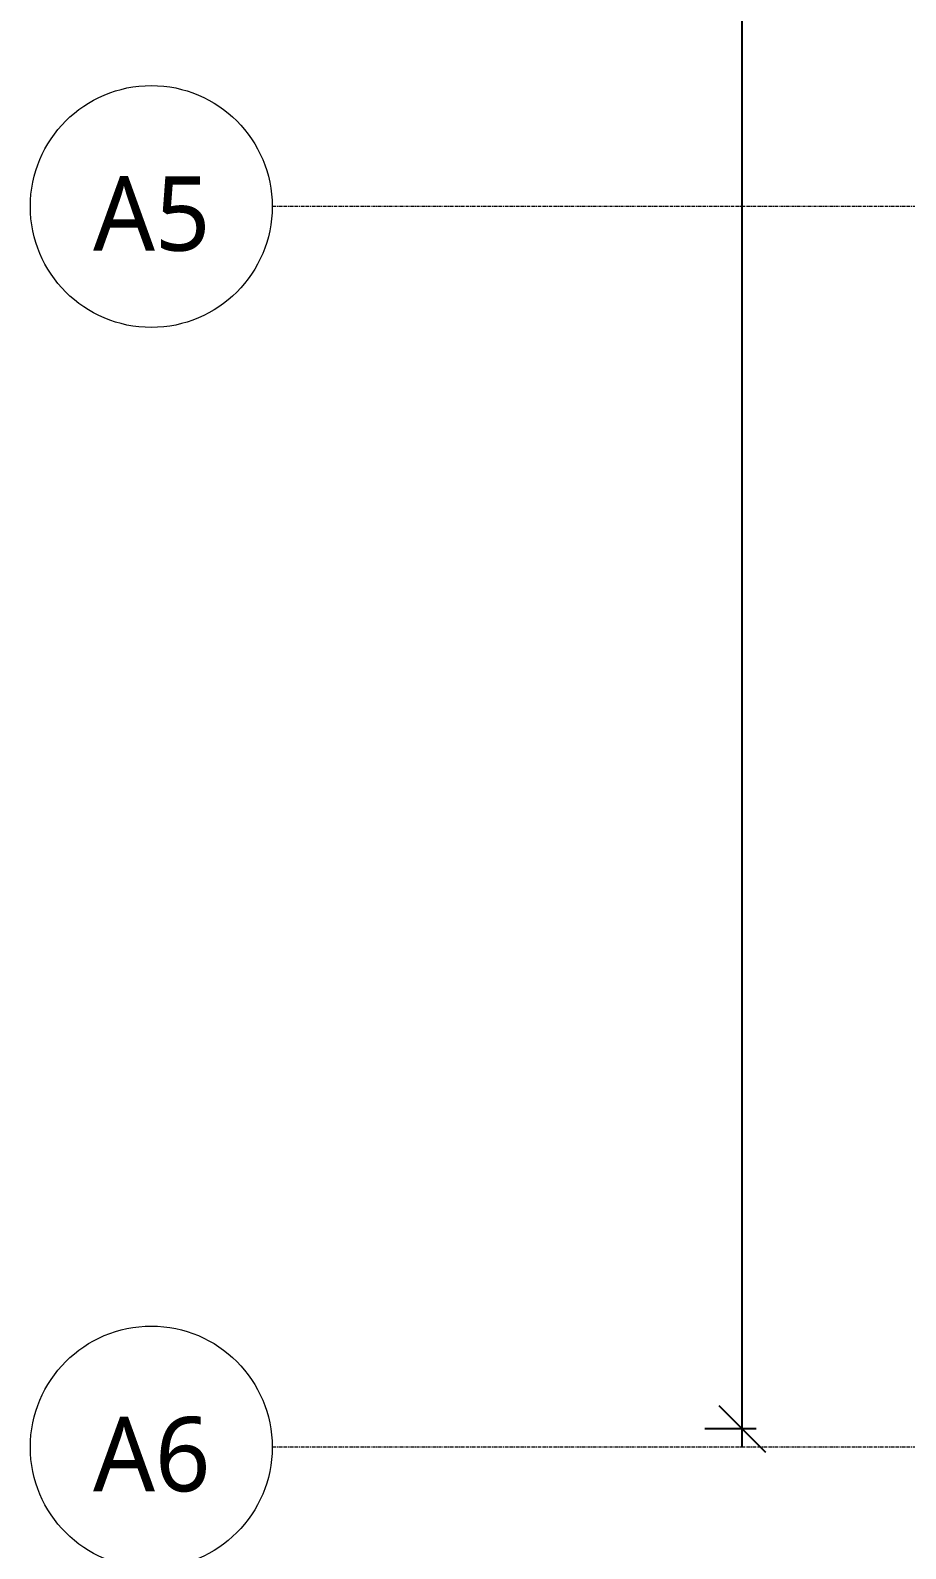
# Model space of a CAD drawing. Header units: millimetres. Extents: x 139864 to 546726, y 40253 to 3921401762.
# Drawn here: x 264059 to 267587, y 72156 to 78275 of the extents above; entities that cross this region are included whole.
import ezdxf

# ---------------------------------------------------------------- set-up
doc = ezdxf.new("R2010")
doc.units = ezdxf.units.MM
doc.linetypes.add('Centre', pattern=[12.5, 2.5, -1.875, 6.25, -1.875])
doc.linetypes.add('Ligne de quadrillage', pattern=[22.225, 12.7, -3.175, 3.175, -3.175])
doc.layers.add('AS-20_AXES-ET-FILES', color=12, linetype='Centre', lineweight=9)
doc.layers.add('AS-30_COTE-1', color=1, linetype='Continuous', lineweight=5)
doc.styles.add('Trebuchet MS_1', font='trebuc.ttf', dxfattribs={"height": 300})
doc.styles.add('Trebuchet MS_2', font='trebuc.ttf', dxfattribs={"height": 165})
doc.dimstyles.new('Cotes_linéaires', dxfattribs={"dimscale": 304.8, "dimtxt": 170.1069, "dimasz": 0.615157, "dimexe": 0.492126, "dimexo": 0.0625, "dimgap": 0.049213, "dimtad": 1, "dimdec": 0, "dimlfac": 0.1, "dimzin": 0, "dimdsep": 46, "dimtxsty": 'Trebuchet MS_2', "dimblk1": 'OBLIQUE', "dimblk2": 'OBLIQUE', "dimsah": 1, "dimcen": 0.09, "dimdle": 0.246063, "dimazin": 0, "dimtfac": 1, "dimtdec": 4, "dimtix": 1, "dimtmove": 0, "dimatfit": 3, "dimfxl": 0, "dimtvp": 1, "dimtolj": 1, "dimtzin": 0, "dimarcsym": 0})

# ---------------------------------------------------------------- blocks, each defined once
blk = doc.blocks.new('Quadrillage - Extrémité de la ligne de quadrillage - Cercle-4360-12_ Niveau 12 -  BAT BUREAUX')
at = {"layer": 'AS-20_AXES-ET-FILES', "linetype": 'Continuous', "lineweight": 5}
blk.add_circle((0, 0), 6.5, dxfattribs=at)
blk = doc.blocks.new('_Oblique')
at = {"color": 0, "linetype": 'ByBlock', "lineweight": -2}
blk.add_line((-0.5, -0.5), (0.5, 0.5), dxfattribs=at)
blk = doc.blocks.new('DIMBLOCK18-12_ Niveau 12 -  BAT BUREAUX')
at = {"layer": 'AS-30_COTE-1', "color": 0, "lineweight": -2, "transparency": 16777216}
for p, q in [((266927.8, 72563.2), (266927.8, 98519)), ((266983.8, 98444), (266777.8, 98444)), ((266983.8, 72638.2), (266777.8, 72638.2))]:
    blk.add_line(p, q, dxfattribs=at)
at = {"layer": 'Defpoints', "color": 0, "transparency": 16777216}
for p in [(266927.8, 98444), (267002.8, 98444), (267002.8, 72638.2)]:
    blk.add_point(p, dxfattribs=at)
at = {"layer": 'AS-30_COTE-1', "color": 0, "lineweight": -2, "transparency": 16777216, "xscale": 187.5, "yscale": 187.5, "zscale": 187.5}
for p, rotation in [((266927.8, 98444), 90), ((266927.8, 72638.2), 270)]:
    blk.add_blockref('_Oblique', p, dxfattribs=dict(at, rotation=rotation))
at = {"layer": 'AS-30_COTE-1', "color": 0, "transparency": 16777216, "insert": (266828.9, 85541.1), "char_height": 165, "width": 581.247, "attachment_point": 5, "rotation": 90, "style": 'Trebuchet MS_2'}
blk.add_mtext('\\A1;2581', dxfattribs=at)

msp = doc.modelspace()

# ---------------------------------------------------------------- linework, layer by layer
at = {"layer": 'AS-20_AXES-ET-FILES', "linetype": 'Ligne de quadrillage', "lineweight": 5}
for p, q in [((283140.81053, 77564.90886), (265033.51195, 77564.90886)), ((283140.81053, 72564.90886), (265033.51195, 72564.90886))]:
    msp.add_line(p, q, dxfattribs=at)

# ---------------------------------------------------------------- block references
at = {"layer": 'AS-20_AXES-ET-FILES', "linetype": 'Continuous', "lineweight": 5, "xscale": 74.99999999999996, "yscale": 74.99999999999996, "zscale": 74.99999999999996, "rotation": 89.9999999999998}
for p in [(264546.01195, 77564.90886), (264546.01195, 72564.90886)]:
    msp.add_blockref('Quadrillage - Extrémité de la ligne de quadrillage - Cercle-4360-12_ Niveau 12 -  BAT BUREAUX', p, dxfattribs=at)

# ---------------------------------------------------------------- texts
at = {"layer": 'AS-20_AXES-ET-FILES', "linetype": 'Continuous', "lineweight": 5, "char_height": 300, "width": 560.3668831, "attachment_point": 2, "line_spacing_factor": 1.048425, "style": 'Trebuchet MS_1'}
for s, insert in [('A5', (264547.94659, 77686.58511)), ('A6', (264547.94659, 72686.58511))]:
    msp.add_mtext(s, dxfattribs=dict(at, insert=insert))

# ---------------------------------------------------------------- dimensions: what is measured, and where the dimension line sits
at = {"layer": 'AS-30_COTE-1'}
dim = msp.add_linear_dim(base=(266927.81983, 98444.03499), p1=(267002.81983, 72638.18359), p2=(267002.81983, 98444.03499), angle=90, dimstyle='Cotes_linéaires', override={"dimpost": '<>', "dimfxl": 25805.851399}, dxfattribs=at)
dim.commit()
dim.dimension.update_dxf_attribs({"geometry": 'DIMBLOCK18-12_ Niveau 12 -  BAT BUREAUX', "text_midpoint": (266828.87538, 85541.10929)})

doc.saveas('drawing.dxf')
